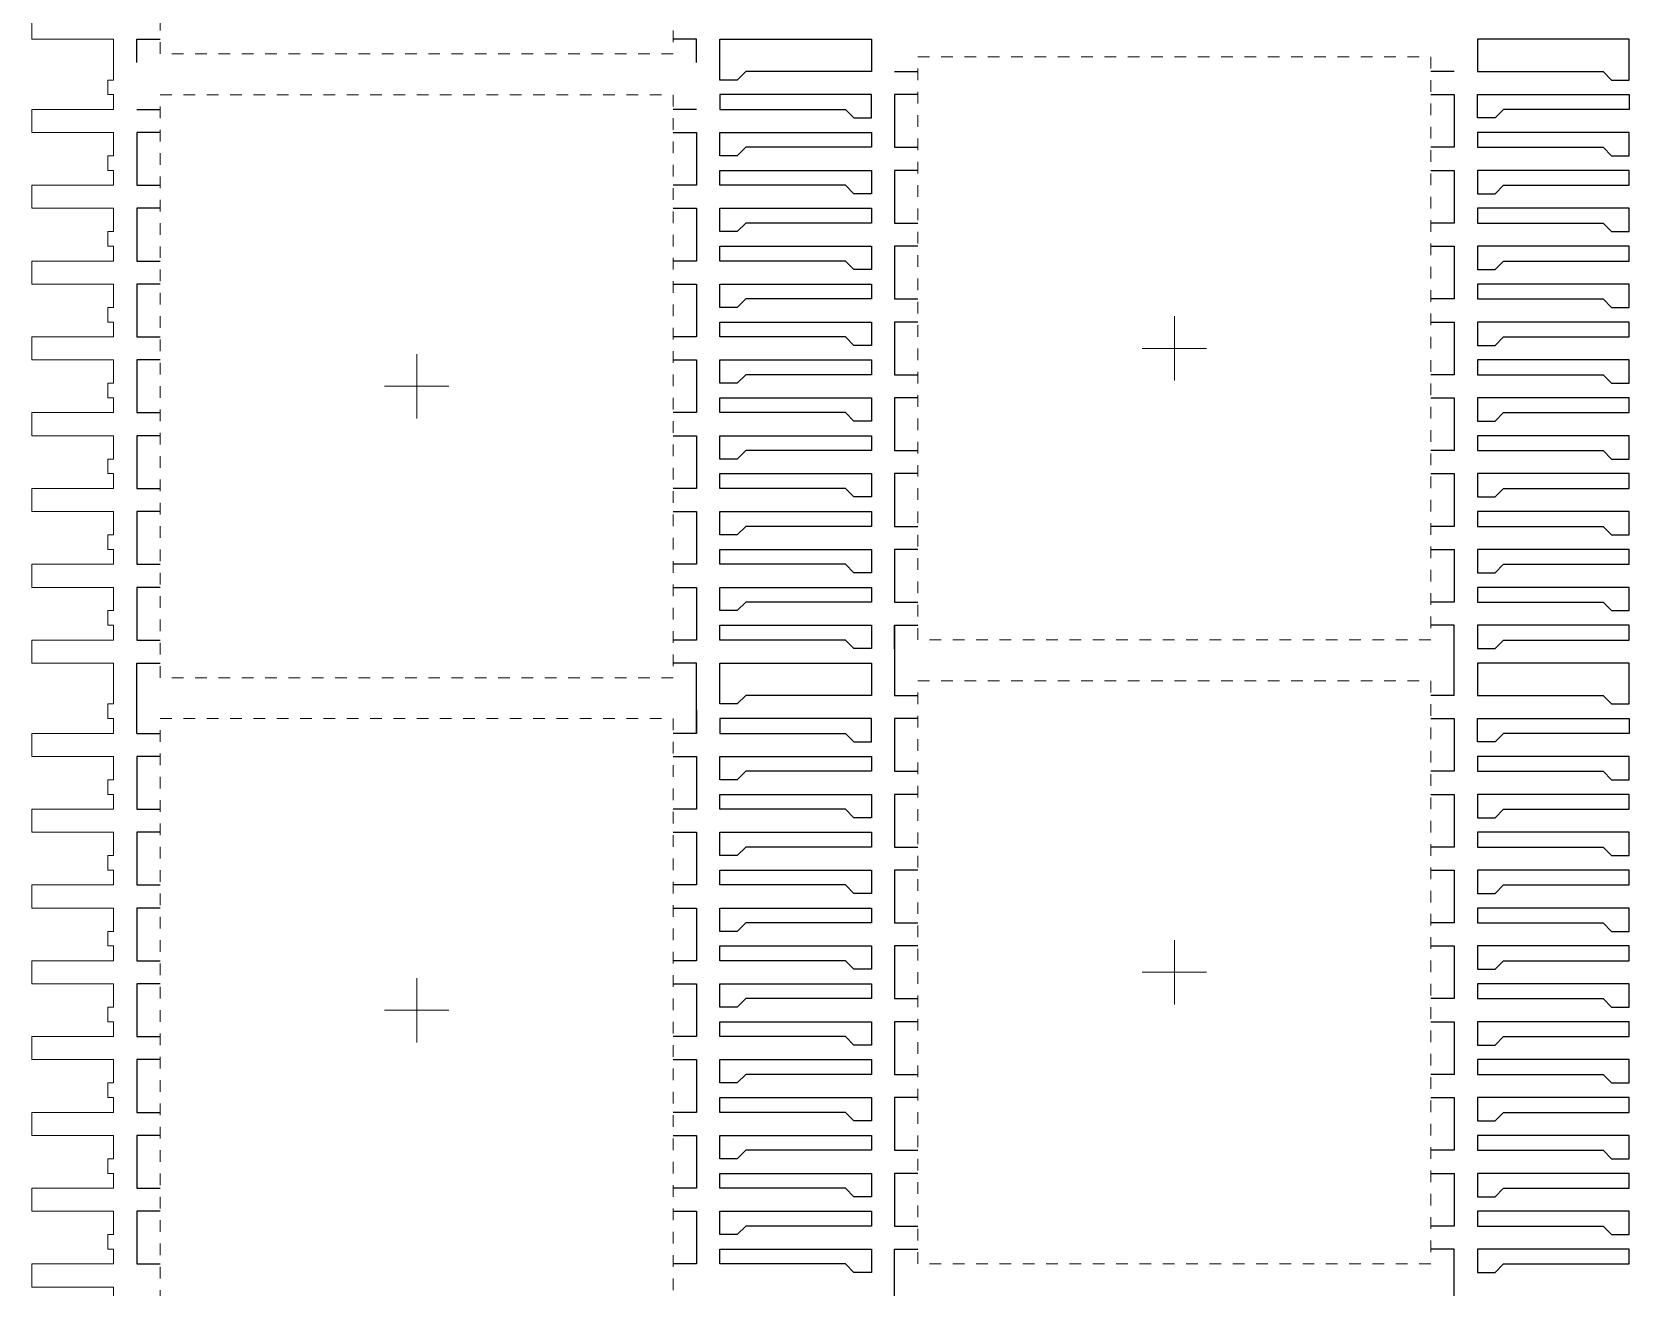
# Model space of a CAD drawing. Extents: x 2686 to 2706, y 1267 to 1367.
# Drawn here: x 2686.03 to 2699.73, y 1304.92 to 1315.68 of the extents above; entities that cross this region are included whole.
import ezdxf

# ---------------------------------------------------------------- set-up
doc = ezdxf.new("R2010")
doc.units = 0
doc.linetypes.add('CENTER', pattern=[2, 1.25, -0.25, 0.25, -0.25])
doc.linetypes.add('HIDDEN', pattern=[0.375, 0.25, -0.125])
for name, color, linetype, lineweight in [('6', 6, 'Continuous', 5), ('SH-02_CENTER', 2, 'CENTER', 5), ('SH-02_PKG', 5, 'HIDDEN', 5)]:
    doc.layers.add(name, color=color, linetype=linetype, lineweight=lineweight)
doc.layers.add('SH-02_OBJECT', color=7, linetype='Continuous')

msp = doc.modelspace()

# ---------------------------------------------------------------- linework, layer by layer
at = {"layer": '6'}
for p, q in [((2686.033, 1315.618), (2686.033, 1315.816)), ((2686.733, 1315.618), (2686.033, 1315.618)), ((2686.733, 1315.268), (2686.733, 1315.618)), ((2686.683, 1315.143), (2686.683, 1315.268)), ((2686.683, 1315.268), (2686.733, 1315.268)), ((2686.733, 1315.143), (2686.683, 1315.143)), ((2686.733, 1315.016), (2686.733, 1315.143)), ((2686.033, 1314.818), (2686.033, 1315.016)), ((2686.033, 1315.016), (2686.733, 1315.016)), ((2686.733, 1314.818), (2686.033, 1314.818)), ((2686.733, 1314.618), (2686.733, 1314.818)), ((2686.683, 1314.493), (2686.683, 1314.618)), ((2686.683, 1314.618), (2686.733, 1314.618)), ((2686.733, 1314.493), (2686.683, 1314.493)), ((2686.733, 1314.366), (2686.733, 1314.493)), ((2686.033, 1314.168), (2686.033, 1314.366)), ((2686.033, 1314.366), (2686.733, 1314.366)), ((2686.733, 1314.168), (2686.033, 1314.168)), ((2686.733, 1313.968), (2686.733, 1314.168)), ((2686.683, 1313.843), (2686.683, 1313.968)), ((2686.683, 1313.968), (2686.733, 1313.968)), ((2686.733, 1313.843), (2686.683, 1313.843)), ((2686.733, 1313.716), (2686.733, 1313.843)), ((2686.033, 1313.518), (2686.033, 1313.716)), ((2686.033, 1313.716), (2686.733, 1313.716)), ((2686.733, 1313.518), (2686.033, 1313.518)), ((2686.733, 1313.318), (2686.733, 1313.518)), ((2686.683, 1313.193), (2686.683, 1313.318)), ((2686.683, 1313.318), (2686.733, 1313.318)), ((2686.733, 1313.193), (2686.683, 1313.193)), ((2686.733, 1313.066), (2686.733, 1313.193)), ((2686.033, 1312.868), (2686.033, 1313.066)), ((2686.033, 1313.066), (2686.733, 1313.066)), ((2686.733, 1312.868), (2686.033, 1312.868)), ((2686.733, 1312.668), (2686.733, 1312.868)), ((2686.683, 1312.543), (2686.683, 1312.668)), ((2686.683, 1312.668), (2686.733, 1312.668)), ((2686.733, 1312.543), (2686.683, 1312.543)), ((2686.733, 1312.416), (2686.733, 1312.543)), ((2686.033, 1312.218), (2686.033, 1312.416)), ((2686.033, 1312.416), (2686.733, 1312.416)), ((2686.733, 1312.218), (2686.033, 1312.218)), ((2686.733, 1312.018), (2686.733, 1312.218)), ((2686.683, 1311.893), (2686.683, 1312.018)), ((2686.683, 1312.018), (2686.733, 1312.018)), ((2686.733, 1311.893), (2686.683, 1311.893)), ((2686.733, 1311.766), (2686.733, 1311.893)), ((2686.033, 1311.568), (2686.033, 1311.766)), ((2686.033, 1311.766), (2686.733, 1311.766)), ((2686.733, 1311.568), (2686.033, 1311.568)), ((2686.733, 1311.368), (2686.733, 1311.568)), ((2686.683, 1311.243), (2686.683, 1311.368)), ((2686.683, 1311.368), (2686.733, 1311.368)), ((2686.733, 1311.243), (2686.683, 1311.243)), ((2686.733, 1311.116), (2686.733, 1311.243)), ((2686.033, 1310.918), (2686.033, 1311.116)), ((2686.033, 1311.116), (2686.733, 1311.116)), ((2686.733, 1310.918), (2686.033, 1310.918)), ((2686.733, 1310.718), (2686.733, 1310.918)), ((2686.683, 1310.593), (2686.683, 1310.718)), ((2686.683, 1310.718), (2686.733, 1310.718)), ((2686.733, 1310.593), (2686.683, 1310.593)), ((2686.733, 1310.466), (2686.733, 1310.593)), ((2686.033, 1310.268), (2686.033, 1310.466)), ((2686.033, 1310.466), (2686.733, 1310.466)), ((2686.733, 1310.268), (2686.033, 1310.268)), ((2686.733, 1309.918), (2686.733, 1310.268)), ((2686.683, 1309.793), (2686.683, 1309.918)), ((2686.683, 1309.918), (2686.733, 1309.918)), ((2686.733, 1309.793), (2686.683, 1309.793)), ((2686.733, 1309.666), (2686.733, 1309.793)), ((2686.033, 1309.468), (2686.033, 1309.666)), ((2686.033, 1309.666), (2686.733, 1309.666)), ((2686.733, 1309.468), (2686.033, 1309.468)), ((2686.733, 1309.268), (2686.733, 1309.468)), ((2686.683, 1309.143), (2686.683, 1309.268)), ((2686.683, 1309.268), (2686.733, 1309.268)), ((2686.733, 1309.143), (2686.683, 1309.143)), ((2686.733, 1309.016), (2686.733, 1309.143)), ((2686.033, 1308.818), (2686.033, 1309.016)), ((2686.033, 1309.016), (2686.733, 1309.016)), ((2686.733, 1308.818), (2686.033, 1308.818)), ((2686.733, 1308.618), (2686.733, 1308.818)), ((2686.683, 1308.493), (2686.683, 1308.618)), ((2686.683, 1308.618), (2686.733, 1308.618)), ((2686.733, 1308.493), (2686.683, 1308.493)), ((2686.733, 1308.366), (2686.733, 1308.493)), ((2686.033, 1308.168), (2686.033, 1308.366)), ((2686.033, 1308.366), (2686.733, 1308.366)), ((2686.733, 1308.168), (2686.033, 1308.168)), ((2686.733, 1307.968), (2686.733, 1308.168)), ((2686.683, 1307.843), (2686.683, 1307.968)), ((2686.683, 1307.968), (2686.733, 1307.968)), ((2686.733, 1307.843), (2686.683, 1307.843)), ((2686.733, 1307.716), (2686.733, 1307.843)), ((2686.033, 1307.518), (2686.033, 1307.716)), ((2686.033, 1307.716), (2686.733, 1307.716)), ((2686.733, 1307.518), (2686.033, 1307.518)), ((2686.733, 1307.318), (2686.733, 1307.518)), ((2686.683, 1307.193), (2686.683, 1307.318)), ((2686.683, 1307.318), (2686.733, 1307.318)), ((2686.733, 1307.193), (2686.683, 1307.193)), ((2686.733, 1307.066), (2686.733, 1307.193)), ((2686.033, 1306.868), (2686.033, 1307.066)), ((2686.033, 1307.066), (2686.733, 1307.066)), ((2686.733, 1306.868), (2686.033, 1306.868)), ((2686.733, 1306.668), (2686.733, 1306.868)), ((2686.683, 1306.543), (2686.683, 1306.668)), ((2686.683, 1306.668), (2686.733, 1306.668)), ((2686.733, 1306.543), (2686.683, 1306.543)), ((2686.733, 1306.416), (2686.733, 1306.543)), ((2686.033, 1306.218), (2686.033, 1306.416)), ((2686.033, 1306.416), (2686.733, 1306.416)), ((2686.733, 1306.218), (2686.033, 1306.218)), ((2686.733, 1306.018), (2686.733, 1306.218)), ((2686.683, 1305.893), (2686.683, 1306.018)), ((2686.683, 1306.018), (2686.733, 1306.018)), ((2686.733, 1305.893), (2686.683, 1305.893)), ((2686.733, 1305.766), (2686.733, 1305.893)), ((2686.033, 1305.568), (2686.033, 1305.766)), ((2686.033, 1305.766), (2686.733, 1305.766)), ((2686.733, 1305.568), (2686.033, 1305.568)), ((2686.733, 1305.368), (2686.733, 1305.568)), ((2686.683, 1305.243), (2686.683, 1305.368)), ((2686.683, 1305.368), (2686.733, 1305.368)), ((2686.733, 1305.243), (2686.683, 1305.243)), ((2686.733, 1305.116), (2686.733, 1305.243)), ((2686.033, 1304.918), (2686.033, 1305.116)), ((2686.033, 1305.116), (2686.733, 1305.116)), ((2686.733, 1304.918), (2686.033, 1304.918)), ((2686.733, 1304.568), (2686.733, 1304.918))]:
    msp.add_line(p, q, dxfattribs=at)
at = {"layer": 'SH-02_CENTER'}
for p, q in [((2695.833, 1312.691), (2695.833, 1313.243)), ((2689.333, 1312.366), (2689.333, 1312.918)), ((2695.557, 1312.967), (2696.109, 1312.967)), ((2689.057, 1312.642), (2689.609, 1312.642)), ((2695.833, 1307.341), (2695.833, 1307.893)), ((2689.333, 1307.016), (2689.333, 1307.568)), ((2695.557, 1307.617), (2696.109, 1307.617)), ((2689.057, 1307.292), (2689.609, 1307.292))]:
    msp.add_line(p, q, dxfattribs=at)
at = {"layer": 'SH-02_OBJECT'}
for p, q in [((2686.933, 1315.417), (2686.933, 1315.618)), ((2686.933, 1315.618), (2687.133, 1315.618)), ((2691.733, 1315.618), (2691.533, 1315.618)), ((2691.733, 1315.417), (2691.733, 1315.618)), ((2691.933, 1315.268), (2691.933, 1315.618)), ((2691.933, 1315.618), (2693.233, 1315.618)), ((2693.233, 1315.618), (2693.233, 1315.341)), ((2699.733, 1315.618), (2698.433, 1315.618)), ((2698.433, 1315.618), (2698.433, 1315.341)), ((2699.733, 1315.268), (2699.733, 1315.618)), ((2692.156, 1315.341), (2692.083, 1315.268)), ((2693.233, 1315.341), (2692.156, 1315.341)), ((2693.433, 1315.341), (2693.633, 1315.341)), ((2698.233, 1315.341), (2698.033, 1315.341)), ((2698.433, 1315.341), (2699.51, 1315.341)), ((2699.51, 1315.341), (2699.583, 1315.268)), ((2692.083, 1315.268), (2691.933, 1315.268)), ((2699.583, 1315.268), (2699.733, 1315.268)), ((2693.233, 1315.143), (2691.933, 1315.143)), ((2691.933, 1315.143), (2691.933, 1315.016)), ((2693.233, 1314.943), (2693.233, 1315.143)), ((2693.633, 1315.143), (2693.433, 1315.143)), ((2693.433, 1315.143), (2693.433, 1314.691)), ((2698.033, 1315.143), (2698.233, 1315.143)), ((2698.233, 1315.143), (2698.233, 1314.691)), ((2698.433, 1314.943), (2698.433, 1315.143)), ((2698.433, 1315.143), (2699.733, 1315.143)), ((2699.733, 1315.143), (2699.733, 1315.016)), ((2686.933, 1315.016), (2687.133, 1315.016)), ((2691.733, 1315.016), (2691.533, 1315.016)), ((2691.933, 1315.016), (2693.01, 1315.016)), ((2693.01, 1315.016), (2693.083, 1314.943)), ((2693.083, 1314.943), (2693.233, 1314.943)), ((2698.583, 1314.943), (2698.433, 1314.943)), ((2698.656, 1315.016), (2698.583, 1314.943)), ((2699.733, 1315.016), (2698.656, 1315.016)), ((2687.133, 1314.818), (2686.933, 1314.818)), ((2686.933, 1314.818), (2686.933, 1314.366)), ((2691.533, 1314.818), (2691.733, 1314.818)), ((2691.733, 1314.818), (2691.733, 1314.366)), ((2693.433, 1314.691), (2693.633, 1314.691)), ((2698.233, 1314.691), (2698.033, 1314.691)), ((2693.633, 1314.493), (2693.433, 1314.493)), ((2693.433, 1314.493), (2693.433, 1314.041)), ((2698.033, 1314.493), (2698.233, 1314.493)), ((2698.233, 1314.493), (2698.233, 1314.041)), ((2686.933, 1314.366), (2687.133, 1314.366)), ((2691.733, 1314.366), (2691.533, 1314.366)), ((2687.133, 1314.168), (2686.933, 1314.168)), ((2686.933, 1314.168), (2686.933, 1313.716)), ((2691.533, 1314.168), (2691.733, 1314.168)), ((2691.733, 1314.168), (2691.733, 1313.716)), ((2693.433, 1314.041), (2693.633, 1314.041)), ((2698.233, 1314.041), (2698.033, 1314.041)), ((2693.633, 1313.843), (2693.433, 1313.843)), ((2693.433, 1313.843), (2693.433, 1313.391)), ((2698.033, 1313.843), (2698.233, 1313.843)), ((2698.233, 1313.843), (2698.233, 1313.391)), ((2686.933, 1313.716), (2687.133, 1313.716)), ((2691.733, 1313.716), (2691.533, 1313.716)), ((2687.133, 1313.518), (2686.933, 1313.518)), ((2686.933, 1313.518), (2686.933, 1313.066)), ((2691.533, 1313.518), (2691.733, 1313.518)), ((2691.733, 1313.518), (2691.733, 1313.066)), ((2693.433, 1313.391), (2693.633, 1313.391)), ((2698.233, 1313.391), (2698.033, 1313.391)), ((2693.633, 1313.193), (2693.433, 1313.193)), ((2693.433, 1313.193), (2693.433, 1312.741)), ((2698.033, 1313.193), (2698.233, 1313.193)), ((2698.233, 1313.193), (2698.233, 1312.741)), ((2686.933, 1313.066), (2687.133, 1313.066)), ((2691.733, 1313.066), (2691.533, 1313.066)), ((2687.133, 1312.868), (2686.933, 1312.868)), ((2686.933, 1312.868), (2686.933, 1312.416)), ((2691.533, 1312.868), (2691.733, 1312.868)), ((2691.733, 1312.868), (2691.733, 1312.416)), ((2693.433, 1312.741), (2693.633, 1312.741)), ((2698.233, 1312.741), (2698.033, 1312.741)), ((2693.633, 1312.543), (2693.433, 1312.543)), ((2693.433, 1312.543), (2693.433, 1312.091)), ((2698.033, 1312.543), (2698.233, 1312.543)), ((2698.233, 1312.543), (2698.233, 1312.091)), ((2686.933, 1312.416), (2687.133, 1312.416)), ((2691.733, 1312.416), (2691.533, 1312.416)), ((2687.133, 1312.218), (2686.933, 1312.218)), ((2686.933, 1312.218), (2686.933, 1311.766)), ((2691.533, 1312.218), (2691.733, 1312.218)), ((2691.733, 1312.218), (2691.733, 1311.766)), ((2693.433, 1312.091), (2693.633, 1312.091)), ((2698.233, 1312.091), (2698.033, 1312.091)), ((2693.633, 1311.893), (2693.433, 1311.893)), ((2693.433, 1311.893), (2693.433, 1311.441)), ((2698.033, 1311.893), (2698.233, 1311.893)), ((2698.233, 1311.893), (2698.233, 1311.441)), ((2686.933, 1311.766), (2687.133, 1311.766)), ((2691.733, 1311.766), (2691.533, 1311.766)), ((2687.133, 1311.568), (2686.933, 1311.568)), ((2686.933, 1311.568), (2686.933, 1311.116)), ((2691.533, 1311.568), (2691.733, 1311.568)), ((2691.733, 1311.568), (2691.733, 1311.116)), ((2693.433, 1311.441), (2693.633, 1311.441)), ((2698.233, 1311.441), (2698.033, 1311.441)), ((2693.633, 1311.243), (2693.433, 1311.243)), ((2693.433, 1311.243), (2693.433, 1310.791)), ((2698.033, 1311.243), (2698.233, 1311.243)), ((2698.233, 1311.243), (2698.233, 1310.791)), ((2686.933, 1311.116), (2687.133, 1311.116)), ((2691.733, 1311.116), (2691.533, 1311.116)), ((2687.133, 1310.918), (2686.933, 1310.918)), ((2686.933, 1310.918), (2686.933, 1310.466)), ((2691.533, 1310.918), (2691.733, 1310.918)), ((2691.733, 1310.918), (2691.733, 1310.466)), ((2693.433, 1310.791), (2693.633, 1310.791)), ((2698.233, 1310.791), (2698.033, 1310.791)), ((2693.433, 1310.593), (2693.433, 1309.991)), ((2693.433, 1310.392), (2693.433, 1310.593)), ((2693.433, 1310.593), (2693.633, 1310.593)), ((2698.233, 1310.593), (2698.033, 1310.593)), ((2698.233, 1309.991), (2698.233, 1310.593)), ((2686.933, 1310.466), (2687.133, 1310.466)), ((2691.733, 1310.466), (2691.533, 1310.466)), ((2686.933, 1309.666), (2686.933, 1310.268)), ((2686.933, 1310.268), (2687.133, 1310.268)), ((2691.733, 1310.268), (2691.533, 1310.268)), ((2691.733, 1309.666), (2691.733, 1310.268)), ((2691.933, 1309.918), (2691.933, 1310.268)), ((2691.933, 1310.268), (2693.233, 1310.268)), ((2693.233, 1310.268), (2693.233, 1309.991)), ((2699.733, 1310.268), (2698.433, 1310.268)), ((2698.433, 1310.268), (2698.433, 1309.991)), ((2699.733, 1309.918), (2699.733, 1310.268)), ((2691.733, 1309.867), (2691.733, 1309.666)), ((2692.083, 1309.918), (2691.933, 1309.918)), ((2692.156, 1309.991), (2692.083, 1309.918)), ((2693.233, 1309.991), (2692.156, 1309.991)), ((2693.433, 1309.991), (2693.633, 1309.991)), ((2698.233, 1309.991), (2698.033, 1309.991)), ((2698.433, 1309.991), (2699.51, 1309.991)), ((2699.51, 1309.991), (2699.583, 1309.918)), ((2699.583, 1309.918), (2699.733, 1309.918)), ((2693.233, 1309.793), (2691.933, 1309.793)), ((2691.933, 1309.793), (2691.933, 1309.666)), ((2693.233, 1309.593), (2693.233, 1309.793)), ((2693.633, 1309.793), (2693.433, 1309.793)), ((2693.433, 1309.793), (2693.433, 1309.341)), ((2698.033, 1309.793), (2698.233, 1309.793)), ((2698.233, 1309.793), (2698.233, 1309.341)), ((2698.433, 1309.593), (2698.433, 1309.793)), ((2698.433, 1309.793), (2699.733, 1309.793)), ((2699.733, 1309.793), (2699.733, 1309.666)), ((2686.933, 1309.666), (2687.133, 1309.666)), ((2691.733, 1309.666), (2691.533, 1309.666)), ((2691.933, 1309.666), (2693.01, 1309.666)), ((2693.01, 1309.666), (2693.083, 1309.593)), ((2693.083, 1309.593), (2693.233, 1309.593)), ((2698.583, 1309.593), (2698.433, 1309.593)), ((2698.656, 1309.666), (2698.583, 1309.593)), ((2699.733, 1309.666), (2698.656, 1309.666)), ((2687.133, 1309.468), (2686.933, 1309.468)), ((2686.933, 1309.468), (2686.933, 1309.016)), ((2691.533, 1309.468), (2691.733, 1309.468)), ((2691.733, 1309.468), (2691.733, 1309.016)), ((2693.433, 1309.341), (2693.633, 1309.341)), ((2698.233, 1309.341), (2698.033, 1309.341)), ((2693.633, 1309.143), (2693.433, 1309.143)), ((2693.433, 1309.143), (2693.433, 1308.691)), ((2698.033, 1309.143), (2698.233, 1309.143)), ((2698.233, 1309.143), (2698.233, 1308.691)), ((2686.933, 1309.016), (2687.133, 1309.016)), ((2691.733, 1309.016), (2691.533, 1309.016)), ((2687.133, 1308.818), (2686.933, 1308.818)), ((2686.933, 1308.818), (2686.933, 1308.366)), ((2691.533, 1308.818), (2691.733, 1308.818)), ((2691.733, 1308.818), (2691.733, 1308.366)), ((2693.433, 1308.691), (2693.633, 1308.691)), ((2698.233, 1308.691), (2698.033, 1308.691)), ((2693.633, 1308.493), (2693.433, 1308.493)), ((2693.433, 1308.493), (2693.433, 1308.041)), ((2698.033, 1308.493), (2698.233, 1308.493)), ((2698.233, 1308.493), (2698.233, 1308.041)), ((2686.933, 1308.366), (2687.133, 1308.366)), ((2691.733, 1308.366), (2691.533, 1308.366)), ((2687.133, 1308.168), (2686.933, 1308.168)), ((2686.933, 1308.168), (2686.933, 1307.716)), ((2691.533, 1308.168), (2691.733, 1308.168)), ((2691.733, 1308.168), (2691.733, 1307.716)), ((2693.433, 1308.041), (2693.633, 1308.041)), ((2698.233, 1308.041), (2698.033, 1308.041)), ((2693.633, 1307.843), (2693.433, 1307.843)), ((2693.433, 1307.843), (2693.433, 1307.391)), ((2698.033, 1307.843), (2698.233, 1307.843)), ((2698.233, 1307.843), (2698.233, 1307.391)), ((2686.933, 1307.716), (2687.133, 1307.716)), ((2691.733, 1307.716), (2691.533, 1307.716)), ((2687.133, 1307.518), (2686.933, 1307.518)), ((2686.933, 1307.518), (2686.933, 1307.066)), ((2691.533, 1307.518), (2691.733, 1307.518)), ((2691.733, 1307.518), (2691.733, 1307.066)), ((2693.433, 1307.391), (2693.633, 1307.391)), ((2698.233, 1307.391), (2698.033, 1307.391)), ((2693.633, 1307.193), (2693.433, 1307.193)), ((2693.433, 1307.193), (2693.433, 1306.741)), ((2698.033, 1307.193), (2698.233, 1307.193)), ((2698.233, 1307.193), (2698.233, 1306.741)), ((2686.933, 1307.066), (2687.133, 1307.066)), ((2691.733, 1307.066), (2691.533, 1307.066)), ((2687.133, 1306.868), (2686.933, 1306.868)), ((2686.933, 1306.868), (2686.933, 1306.416)), ((2691.533, 1306.868), (2691.733, 1306.868)), ((2691.733, 1306.868), (2691.733, 1306.416)), ((2693.433, 1306.741), (2693.633, 1306.741)), ((2698.233, 1306.741), (2698.033, 1306.741)), ((2693.633, 1306.543), (2693.433, 1306.543)), ((2693.433, 1306.543), (2693.433, 1306.091)), ((2698.033, 1306.543), (2698.233, 1306.543)), ((2698.233, 1306.543), (2698.233, 1306.091)), ((2686.933, 1306.416), (2687.133, 1306.416)), ((2691.733, 1306.416), (2691.533, 1306.416)), ((2687.133, 1306.218), (2686.933, 1306.218)), ((2686.933, 1306.218), (2686.933, 1305.766)), ((2691.533, 1306.218), (2691.733, 1306.218)), ((2691.733, 1306.218), (2691.733, 1305.766)), ((2693.433, 1306.091), (2693.633, 1306.091)), ((2698.233, 1306.091), (2698.033, 1306.091)), ((2693.633, 1305.893), (2693.433, 1305.893)), ((2693.433, 1305.893), (2693.433, 1305.441)), ((2698.033, 1305.893), (2698.233, 1305.893)), ((2698.233, 1305.893), (2698.233, 1305.441)), ((2686.933, 1305.766), (2687.133, 1305.766)), ((2691.733, 1305.766), (2691.533, 1305.766)), ((2687.133, 1305.568), (2686.933, 1305.568)), ((2686.933, 1305.568), (2686.933, 1305.116)), ((2691.533, 1305.568), (2691.733, 1305.568)), ((2691.733, 1305.568), (2691.733, 1305.116)), ((2693.433, 1305.441), (2693.633, 1305.441)), ((2698.233, 1305.441), (2698.033, 1305.441)), ((2693.433, 1304.641), (2693.433, 1305.243)), ((2693.433, 1305.243), (2693.633, 1305.243)), ((2698.233, 1305.243), (2698.033, 1305.243)), ((2698.233, 1304.641), (2698.233, 1305.243)), ((2686.933, 1305.116), (2687.133, 1305.116)), ((2691.733, 1305.116), (2691.533, 1305.116))]:
    msp.add_line(p, q, dxfattribs=at)
at = {"layer": 'SH-02_OBJECT', "linetype": 'Continuous'}
for p, q in [((2691.933, 1314.618), (2691.933, 1314.818)), ((2691.933, 1314.818), (2693.233, 1314.818)), ((2693.233, 1314.818), (2693.233, 1314.691)), ((2699.733, 1314.818), (2698.433, 1314.818)), ((2698.433, 1314.818), (2698.433, 1314.691)), ((2699.733, 1314.618), (2699.733, 1314.818)), ((2692.156, 1314.691), (2692.083, 1314.618)), ((2693.233, 1314.691), (2692.156, 1314.691)), ((2698.433, 1314.691), (2699.51, 1314.691)), ((2699.51, 1314.691), (2699.583, 1314.618)), ((2692.083, 1314.618), (2691.933, 1314.618)), ((2699.583, 1314.618), (2699.733, 1314.618)), ((2691.933, 1314.493), (2693.233, 1314.493)), ((2691.933, 1314.366), (2691.933, 1314.493)), ((2693.233, 1314.493), (2693.233, 1314.293)), ((2699.733, 1314.493), (2698.433, 1314.493)), ((2698.433, 1314.493), (2698.433, 1314.293)), ((2699.733, 1314.366), (2699.733, 1314.493)), ((2693.01, 1314.366), (2691.933, 1314.366)), ((2693.083, 1314.293), (2693.01, 1314.366)), ((2693.233, 1314.293), (2693.083, 1314.293)), ((2698.433, 1314.293), (2698.583, 1314.293)), ((2698.583, 1314.293), (2698.656, 1314.366)), ((2698.656, 1314.366), (2699.733, 1314.366)), ((2691.933, 1313.968), (2691.933, 1314.168)), ((2691.933, 1314.168), (2693.233, 1314.168)), ((2693.233, 1314.168), (2693.233, 1314.041)), ((2699.733, 1314.168), (2698.433, 1314.168)), ((2698.433, 1314.168), (2698.433, 1314.041)), ((2699.733, 1313.968), (2699.733, 1314.168)), ((2692.083, 1313.968), (2691.933, 1313.968)), ((2692.156, 1314.041), (2692.083, 1313.968)), ((2693.233, 1314.041), (2692.156, 1314.041)), ((2698.433, 1314.041), (2699.51, 1314.041)), ((2699.51, 1314.041), (2699.583, 1313.968)), ((2699.583, 1313.968), (2699.733, 1313.968)), ((2691.933, 1313.843), (2693.233, 1313.843)), ((2691.933, 1313.716), (2691.933, 1313.843)), ((2693.233, 1313.843), (2693.233, 1313.643)), ((2699.733, 1313.843), (2698.433, 1313.843)), ((2698.433, 1313.843), (2698.433, 1313.643)), ((2699.733, 1313.716), (2699.733, 1313.843)), ((2693.01, 1313.716), (2691.933, 1313.716)), ((2693.083, 1313.643), (2693.01, 1313.716)), ((2698.583, 1313.643), (2698.656, 1313.716)), ((2698.656, 1313.716), (2699.733, 1313.716)), ((2693.233, 1313.643), (2693.083, 1313.643)), ((2698.433, 1313.643), (2698.583, 1313.643)), ((2691.933, 1313.318), (2691.933, 1313.518)), ((2691.933, 1313.518), (2693.233, 1313.518)), ((2693.233, 1313.518), (2693.233, 1313.391)), ((2699.733, 1313.518), (2698.433, 1313.518)), ((2698.433, 1313.518), (2698.433, 1313.391)), ((2699.733, 1313.318), (2699.733, 1313.518)), ((2692.083, 1313.318), (2691.933, 1313.318)), ((2692.156, 1313.391), (2692.083, 1313.318)), ((2693.233, 1313.391), (2692.156, 1313.391)), ((2698.433, 1313.391), (2699.51, 1313.391)), ((2699.51, 1313.391), (2699.583, 1313.318)), ((2699.583, 1313.318), (2699.733, 1313.318)), ((2691.933, 1313.193), (2693.233, 1313.193)), ((2691.933, 1313.066), (2691.933, 1313.193)), ((2693.233, 1313.193), (2693.233, 1312.993)), ((2699.733, 1313.193), (2698.433, 1313.193)), ((2698.433, 1313.193), (2698.433, 1312.993)), ((2699.733, 1313.066), (2699.733, 1313.193)), ((2693.01, 1313.066), (2691.933, 1313.066)), ((2693.083, 1312.993), (2693.01, 1313.066)), ((2698.583, 1312.993), (2698.656, 1313.066)), ((2698.656, 1313.066), (2699.733, 1313.066)), ((2693.233, 1312.993), (2693.083, 1312.993)), ((2698.433, 1312.993), (2698.583, 1312.993)), ((2691.933, 1312.668), (2691.933, 1312.868)), ((2691.933, 1312.868), (2693.233, 1312.868)), ((2692.156, 1312.741), (2692.083, 1312.668)), ((2693.233, 1312.741), (2692.156, 1312.741)), ((2693.233, 1312.868), (2693.233, 1312.741)), ((2699.733, 1312.868), (2698.433, 1312.868)), ((2698.433, 1312.868), (2698.433, 1312.741)), ((2698.433, 1312.741), (2699.51, 1312.741)), ((2699.51, 1312.741), (2699.583, 1312.668)), ((2699.733, 1312.668), (2699.733, 1312.868)), ((2692.083, 1312.668), (2691.933, 1312.668)), ((2699.583, 1312.668), (2699.733, 1312.668)), ((2691.933, 1312.543), (2693.233, 1312.543)), ((2691.933, 1312.416), (2691.933, 1312.543)), ((2693.233, 1312.543), (2693.233, 1312.343)), ((2699.733, 1312.543), (2698.433, 1312.543)), ((2698.433, 1312.543), (2698.433, 1312.343)), ((2699.733, 1312.416), (2699.733, 1312.543)), ((2693.01, 1312.416), (2691.933, 1312.416)), ((2693.083, 1312.343), (2693.01, 1312.416)), ((2693.233, 1312.343), (2693.083, 1312.343)), ((2698.433, 1312.343), (2698.583, 1312.343)), ((2698.583, 1312.343), (2698.656, 1312.416)), ((2698.656, 1312.416), (2699.733, 1312.416)), ((2691.933, 1312.018), (2691.933, 1312.218)), ((2691.933, 1312.218), (2693.233, 1312.218)), ((2693.233, 1312.218), (2693.233, 1312.091)), ((2699.733, 1312.218), (2698.433, 1312.218)), ((2698.433, 1312.218), (2698.433, 1312.091)), ((2699.733, 1312.018), (2699.733, 1312.218)), ((2692.156, 1312.091), (2692.083, 1312.018)), ((2693.233, 1312.091), (2692.156, 1312.091)), ((2698.433, 1312.091), (2699.51, 1312.091)), ((2699.51, 1312.091), (2699.583, 1312.018)), ((2692.083, 1312.018), (2691.933, 1312.018)), ((2699.583, 1312.018), (2699.733, 1312.018)), ((2691.933, 1311.893), (2693.233, 1311.893)), ((2691.933, 1311.766), (2691.933, 1311.893)), ((2693.233, 1311.893), (2693.233, 1311.693)), ((2699.733, 1311.893), (2698.433, 1311.893)), ((2698.433, 1311.893), (2698.433, 1311.693)), ((2699.733, 1311.766), (2699.733, 1311.893)), ((2693.01, 1311.766), (2691.933, 1311.766)), ((2693.083, 1311.693), (2693.01, 1311.766)), ((2693.233, 1311.693), (2693.083, 1311.693)), ((2698.433, 1311.693), (2698.583, 1311.693)), ((2698.583, 1311.693), (2698.656, 1311.766)), ((2698.656, 1311.766), (2699.733, 1311.766)), ((2691.933, 1311.368), (2691.933, 1311.568)), ((2691.933, 1311.568), (2693.233, 1311.568)), ((2693.233, 1311.568), (2693.233, 1311.441)), ((2699.733, 1311.568), (2698.433, 1311.568)), ((2698.433, 1311.568), (2698.433, 1311.441)), ((2699.733, 1311.368), (2699.733, 1311.568)), ((2692.083, 1311.368), (2691.933, 1311.368)), ((2692.156, 1311.441), (2692.083, 1311.368)), ((2693.233, 1311.441), (2692.156, 1311.441)), ((2698.433, 1311.441), (2699.51, 1311.441)), ((2699.51, 1311.441), (2699.583, 1311.368)), ((2699.583, 1311.368), (2699.733, 1311.368)), ((2691.933, 1311.243), (2693.233, 1311.243)), ((2691.933, 1311.116), (2691.933, 1311.243)), ((2693.233, 1311.243), (2693.233, 1311.043)), ((2699.733, 1311.243), (2698.433, 1311.243)), ((2698.433, 1311.243), (2698.433, 1311.043)), ((2699.733, 1311.116), (2699.733, 1311.243)), ((2693.01, 1311.116), (2691.933, 1311.116)), ((2693.083, 1311.043), (2693.01, 1311.116)), ((2698.583, 1311.043), (2698.656, 1311.116)), ((2698.656, 1311.116), (2699.733, 1311.116)), ((2693.233, 1311.043), (2693.083, 1311.043)), ((2698.433, 1311.043), (2698.583, 1311.043)), ((2691.933, 1310.718), (2691.933, 1310.918)), ((2691.933, 1310.918), (2693.233, 1310.918)), ((2693.233, 1310.918), (2693.233, 1310.791)), ((2699.733, 1310.918), (2698.433, 1310.918)), ((2698.433, 1310.918), (2698.433, 1310.791)), ((2699.733, 1310.718), (2699.733, 1310.918)), ((2692.083, 1310.718), (2691.933, 1310.718)), ((2692.156, 1310.791), (2692.083, 1310.718)), ((2693.233, 1310.791), (2692.156, 1310.791)), ((2698.433, 1310.791), (2699.51, 1310.791)), ((2699.51, 1310.791), (2699.583, 1310.718)), ((2699.583, 1310.718), (2699.733, 1310.718)), ((2691.933, 1310.593), (2693.233, 1310.593)), ((2691.933, 1310.466), (2691.933, 1310.593)), ((2693.233, 1310.593), (2693.233, 1310.393)), ((2699.733, 1310.593), (2698.433, 1310.593)), ((2698.433, 1310.593), (2698.433, 1310.393)), ((2699.733, 1310.466), (2699.733, 1310.593)), ((2693.01, 1310.466), (2691.933, 1310.466)), ((2693.083, 1310.393), (2693.01, 1310.466)), ((2698.583, 1310.393), (2698.656, 1310.466)), ((2698.656, 1310.466), (2699.733, 1310.466)), ((2693.233, 1310.393), (2693.083, 1310.393)), ((2698.433, 1310.393), (2698.583, 1310.393)), ((2691.933, 1309.268), (2691.933, 1309.468)), ((2691.933, 1309.468), (2693.233, 1309.468)), ((2693.233, 1309.468), (2693.233, 1309.341)), ((2699.733, 1309.468), (2698.433, 1309.468)), ((2698.433, 1309.468), (2698.433, 1309.341)), ((2699.733, 1309.268), (2699.733, 1309.468)), ((2692.156, 1309.341), (2692.083, 1309.268)), ((2693.233, 1309.341), (2692.156, 1309.341)), ((2698.433, 1309.341), (2699.51, 1309.341)), ((2699.51, 1309.341), (2699.583, 1309.268)), ((2692.083, 1309.268), (2691.933, 1309.268)), ((2699.583, 1309.268), (2699.733, 1309.268)), ((2691.933, 1309.143), (2693.233, 1309.143)), ((2691.933, 1309.016), (2691.933, 1309.143)), ((2693.233, 1309.143), (2693.233, 1308.943)), ((2699.733, 1309.143), (2698.433, 1309.143)), ((2698.433, 1309.143), (2698.433, 1308.943)), ((2699.733, 1309.016), (2699.733, 1309.143)), ((2693.01, 1309.016), (2691.933, 1309.016)), ((2693.083, 1308.943), (2693.01, 1309.016)), ((2693.233, 1308.943), (2693.083, 1308.943)), ((2698.433, 1308.943), (2698.583, 1308.943)), ((2698.583, 1308.943), (2698.656, 1309.016)), ((2698.656, 1309.016), (2699.733, 1309.016)), ((2691.933, 1308.618), (2691.933, 1308.818)), ((2691.933, 1308.818), (2693.233, 1308.818)), ((2693.233, 1308.818), (2693.233, 1308.691)), ((2699.733, 1308.818), (2698.433, 1308.818)), ((2698.433, 1308.818), (2698.433, 1308.691)), ((2699.733, 1308.618), (2699.733, 1308.818)), ((2692.156, 1308.691), (2692.083, 1308.618)), ((2693.233, 1308.691), (2692.156, 1308.691)), ((2698.433, 1308.691), (2699.51, 1308.691)), ((2699.51, 1308.691), (2699.583, 1308.618)), ((2692.083, 1308.618), (2691.933, 1308.618)), ((2691.933, 1308.493), (2693.233, 1308.493)), ((2691.933, 1308.366), (2691.933, 1308.493)), ((2693.233, 1308.493), (2693.233, 1308.293)), ((2699.733, 1308.493), (2698.433, 1308.493)), ((2698.433, 1308.493), (2698.433, 1308.293)), ((2699.583, 1308.618), (2699.733, 1308.618)), ((2699.733, 1308.366), (2699.733, 1308.493)), ((2693.01, 1308.366), (2691.933, 1308.366)), ((2693.083, 1308.293), (2693.01, 1308.366)), ((2698.583, 1308.293), (2698.656, 1308.366)), ((2698.656, 1308.366), (2699.733, 1308.366)), ((2693.233, 1308.293), (2693.083, 1308.293)), ((2698.433, 1308.293), (2698.583, 1308.293)), ((2691.933, 1307.968), (2691.933, 1308.168)), ((2691.933, 1308.168), (2693.233, 1308.168)), ((2693.233, 1308.168), (2693.233, 1308.041)), ((2699.733, 1308.168), (2698.433, 1308.168)), ((2698.433, 1308.168), (2698.433, 1308.041)), ((2699.733, 1307.968), (2699.733, 1308.168)), ((2692.083, 1307.968), (2691.933, 1307.968)), ((2692.156, 1308.041), (2692.083, 1307.968)), ((2693.233, 1308.041), (2692.156, 1308.041)), ((2698.433, 1308.041), (2699.51, 1308.041)), ((2699.51, 1308.041), (2699.583, 1307.968)), ((2699.583, 1307.968), (2699.733, 1307.968)), ((2691.933, 1307.843), (2693.233, 1307.843)), ((2691.933, 1307.716), (2691.933, 1307.843)), ((2693.233, 1307.843), (2693.233, 1307.643)), ((2699.733, 1307.843), (2698.433, 1307.843)), ((2698.433, 1307.843), (2698.433, 1307.643)), ((2699.733, 1307.716), (2699.733, 1307.843)), ((2693.01, 1307.716), (2691.933, 1307.716)), ((2693.083, 1307.643), (2693.01, 1307.716)), ((2698.583, 1307.643), (2698.656, 1307.716)), ((2698.656, 1307.716), (2699.733, 1307.716)), ((2693.233, 1307.643), (2693.083, 1307.643)), ((2698.433, 1307.643), (2698.583, 1307.643)), ((2691.933, 1307.318), (2691.933, 1307.518)), ((2691.933, 1307.518), (2693.233, 1307.518)), ((2692.156, 1307.391), (2692.083, 1307.318)), ((2693.233, 1307.391), (2692.156, 1307.391)), ((2693.233, 1307.518), (2693.233, 1307.391)), ((2699.733, 1307.518), (2698.433, 1307.518)), ((2698.433, 1307.518), (2698.433, 1307.391)), ((2698.433, 1307.391), (2699.51, 1307.391)), ((2699.51, 1307.391), (2699.583, 1307.318)), ((2699.733, 1307.318), (2699.733, 1307.518)), ((2692.083, 1307.318), (2691.933, 1307.318)), ((2699.583, 1307.318), (2699.733, 1307.318)), ((2691.933, 1307.193), (2693.233, 1307.193)), ((2691.933, 1307.066), (2691.933, 1307.193)), ((2693.233, 1307.193), (2693.233, 1306.993)), ((2699.733, 1307.193), (2698.433, 1307.193)), ((2698.433, 1307.193), (2698.433, 1306.993)), ((2699.733, 1307.066), (2699.733, 1307.193)), ((2693.01, 1307.066), (2691.933, 1307.066)), ((2693.083, 1306.993), (2693.01, 1307.066)), ((2693.233, 1306.993), (2693.083, 1306.993)), ((2698.433, 1306.993), (2698.583, 1306.993)), ((2698.583, 1306.993), (2698.656, 1307.066)), ((2698.656, 1307.066), (2699.733, 1307.066)), ((2691.933, 1306.668), (2691.933, 1306.868)), ((2691.933, 1306.868), (2693.233, 1306.868)), ((2693.233, 1306.868), (2693.233, 1306.741)), ((2699.733, 1306.868), (2698.433, 1306.868)), ((2698.433, 1306.868), (2698.433, 1306.741)), ((2699.733, 1306.668), (2699.733, 1306.868)), ((2692.156, 1306.741), (2692.083, 1306.668)), ((2693.233, 1306.741), (2692.156, 1306.741)), ((2698.433, 1306.741), (2699.51, 1306.741)), ((2699.51, 1306.741), (2699.583, 1306.668)), ((2692.083, 1306.668), (2691.933, 1306.668)), ((2699.583, 1306.668), (2699.733, 1306.668)), ((2691.933, 1306.543), (2693.233, 1306.543)), ((2691.933, 1306.416), (2691.933, 1306.543)), ((2693.233, 1306.543), (2693.233, 1306.343)), ((2699.733, 1306.543), (2698.433, 1306.543)), ((2698.433, 1306.543), (2698.433, 1306.343)), ((2699.733, 1306.416), (2699.733, 1306.543)), ((2693.01, 1306.416), (2691.933, 1306.416)), ((2693.083, 1306.343), (2693.01, 1306.416)), ((2693.233, 1306.343), (2693.083, 1306.343)), ((2698.433, 1306.343), (2698.583, 1306.343)), ((2698.583, 1306.343), (2698.656, 1306.416)), ((2698.656, 1306.416), (2699.733, 1306.416)), ((2691.933, 1306.018), (2691.933, 1306.218)), ((2691.933, 1306.218), (2693.233, 1306.218)), ((2693.233, 1306.218), (2693.233, 1306.091)), ((2699.733, 1306.218), (2698.433, 1306.218)), ((2698.433, 1306.218), (2698.433, 1306.091)), ((2699.733, 1306.018), (2699.733, 1306.218)), ((2692.156, 1306.091), (2692.083, 1306.018)), ((2693.233, 1306.091), (2692.156, 1306.091)), ((2698.433, 1306.091), (2699.51, 1306.091)), ((2699.51, 1306.091), (2699.583, 1306.018)), ((2692.083, 1306.018), (2691.933, 1306.018)), ((2691.933, 1305.893), (2693.233, 1305.893)), ((2691.933, 1305.766), (2691.933, 1305.893)), ((2693.233, 1305.893), (2693.233, 1305.693)), ((2699.733, 1305.893), (2698.433, 1305.893)), ((2698.433, 1305.893), (2698.433, 1305.693)), ((2699.583, 1306.018), (2699.733, 1306.018)), ((2699.733, 1305.766), (2699.733, 1305.893)), ((2693.01, 1305.766), (2691.933, 1305.766)), ((2693.083, 1305.693), (2693.01, 1305.766)), ((2698.583, 1305.693), (2698.656, 1305.766)), ((2698.656, 1305.766), (2699.733, 1305.766)), ((2693.233, 1305.693), (2693.083, 1305.693)), ((2698.433, 1305.693), (2698.583, 1305.693)), ((2691.933, 1305.368), (2691.933, 1305.568)), ((2691.933, 1305.568), (2693.233, 1305.568)), ((2693.233, 1305.568), (2693.233, 1305.441)), ((2699.733, 1305.568), (2698.433, 1305.568)), ((2698.433, 1305.568), (2698.433, 1305.441)), ((2699.733, 1305.368), (2699.733, 1305.568)), ((2692.083, 1305.368), (2691.933, 1305.368)), ((2692.156, 1305.441), (2692.083, 1305.368)), ((2693.233, 1305.441), (2692.156, 1305.441)), ((2698.433, 1305.441), (2699.51, 1305.441)), ((2699.51, 1305.441), (2699.583, 1305.368)), ((2699.583, 1305.368), (2699.733, 1305.368)), ((2691.933, 1305.243), (2693.233, 1305.243)), ((2691.933, 1305.116), (2691.933, 1305.243)), ((2693.233, 1305.243), (2693.233, 1305.043)), ((2699.733, 1305.243), (2698.433, 1305.243)), ((2698.433, 1305.243), (2698.433, 1305.043)), ((2699.733, 1305.116), (2699.733, 1305.243)), ((2693.01, 1305.116), (2691.933, 1305.116)), ((2693.083, 1305.043), (2693.01, 1305.116)), ((2698.583, 1305.043), (2698.656, 1305.116)), ((2698.656, 1305.116), (2699.733, 1305.116)), ((2693.233, 1305.043), (2693.083, 1305.043)), ((2698.433, 1305.043), (2698.583, 1305.043))]:
    msp.add_line(p, q, dxfattribs=at)
at = {"layer": 'SH-02_PKG', "ltscale": 0.2}
for p, q in [((2687.133, 1315.492), (2687.133, 1320.492)), ((2691.533, 1320.492), (2691.533, 1315.492)), ((2691.533, 1315.492), (2687.133, 1315.492)), ((2693.633, 1315.467), (2698.033, 1315.467)), ((2693.633, 1310.467), (2693.633, 1315.467)), ((2698.033, 1315.467), (2698.033, 1310.467)), ((2687.133, 1315.142), (2691.533, 1315.142)), ((2687.133, 1310.142), (2687.133, 1315.142)), ((2691.533, 1315.142), (2691.533, 1310.142)), ((2698.033, 1310.467), (2693.633, 1310.467)), ((2691.533, 1310.142), (2687.133, 1310.142)), ((2693.633, 1310.117), (2698.033, 1310.117)), ((2693.633, 1305.117), (2693.633, 1310.117)), ((2698.033, 1310.117), (2698.033, 1305.117)), ((2687.133, 1309.792), (2691.533, 1309.792)), ((2687.133, 1304.792), (2687.133, 1309.792)), ((2691.533, 1309.792), (2691.533, 1304.792)), ((2698.033, 1305.117), (2693.633, 1305.117))]:
    msp.add_line(p, q, dxfattribs=at)

doc.saveas('drawing.dxf')
